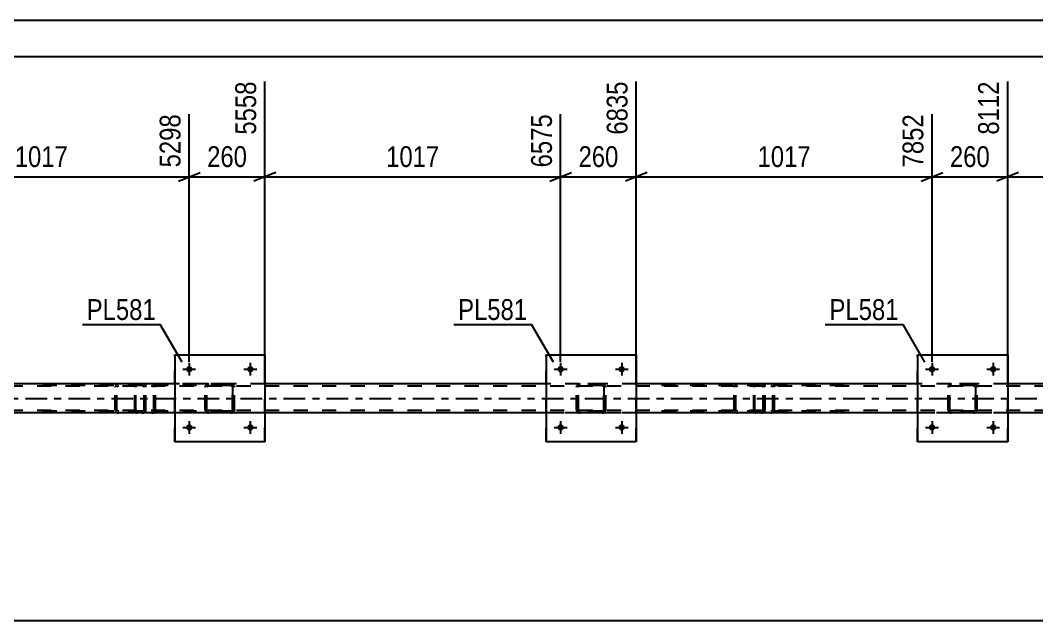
# Model space of a CAD drawing. Header units: millimetres. Extents: x 0 to 841, y 0 to 594.
# Drawn here: x 278.7 to 418.5, y 511.5 to 594 of the extents above; entities that cross this region are included whole.
import ezdxf

# ---------------------------------------------------------------- set-up
doc = ezdxf.new("R2010")
doc.units = ezdxf.units.MM
doc.linetypes.add('DXK_LINE_DOT2', pattern=[3.9198, 1.9599, -1.9599])
doc.linetypes.add('DXK_LINE_DOT3', pattern=[5.9187, 2.979, -0.9799, 0.9799, -0.9799])
doc.styles.add('Arial Narrow', font='ARIALN.TTF', dxfattribs={"height": 0.2})

# ---------------------------------------------------------------- blocks, each defined once
blk = doc.blocks.new('Unknown-275726623-1137')
at = {"color": 5, "linetype": 'Continuous'}
for p, q in [((841, 594), (0, 594)), ((836, 589), (5, 589))]:
    blk.add_line(p, q, dxfattribs=at)
blk = doc.blocks.new('Part-275726623-6105 - 6077')
at = {"color": 2, "linetype": 'Continuous'}
for p, q in [((299.94, 544.05), (261.26, 544.05)), ((351.02, 544.05), (312.34, 544.05)), ((402.1, 544.05), (363.42, 544.05)), ((453.18, 544.05), (414.5, 544.05)), ((299.94, 540.05), (261.26, 540.05)), ((351.02, 540.05), (312.34, 540.05)), ((402.1, 540.05), (363.42, 540.05)), ((453.18, 540.05), (414.5, 540.05))]:
    blk.add_line(p, q, dxfattribs=at)
at = {"color": 7, "linetype": 'DXK_LINE_DOT2'}
for p, q in [((312.34, 544.05), (299.94, 544.05)), ((363.42, 544.05), (351.02, 544.05)), ((414.5, 544.05), (402.1, 544.05)), ((737.66, 543.73), (90, 543.73)), ((737.66, 540.37), (90, 540.37)), ((737.66, 540.05), (117.05, 540.05)), ((312.34, 540.05), (299.94, 540.05)), ((363.42, 540.05), (351.02, 540.05)), ((414.5, 540.05), (402.1, 540.05))]:
    blk.add_line(p, q, dxfattribs=at)
at = {"color": 7, "linetype": 'DXK_LINE_DOT3'}
blk.add_line((90, 542.05), (737.66, 542.05), dxfattribs=at)
blk = doc.blocks.new('Part-275726623-8654 - 6077')
at = {"color": 2, "linetype": 'Continuous'}
for p, q in [((299.94, 548.05), (299.94, 536.05)), ((299.94, 548.05), (312.34, 548.05)), ((312.34, 548.05), (312.34, 536.05)), ((312.34, 536.05), (299.94, 536.05))]:
    blk.add_line(p, q, dxfattribs=at)
at = {"color": 7, "linetype": 'DXK_LINE_DOT2'}
for p, q in [((299.94, 536.05), (299.94, 548.05)), ((312.34, 536.05), (312.34, 548.05))]:
    blk.add_line(p, q, dxfattribs=at)
blk = doc.blocks.new('Part-275726623-8653 - 6077')
at = {"color": 7, "linetype": 'DXK_LINE_DOT2'}
for p, q in [((304.14, 543.57), (304.18, 543.75)), ((304.18, 543.75), (304.14, 543.57)), ((304.44, 544.01), (304.62, 544.05)), ((304.62, 544.05), (304.44, 544.01)), ((304.45, 543.74), (304.53, 543.79)), ((304.53, 543.79), (304.62, 543.81)), ((307.66, 544.05), (304.62, 544.05)), ((307.66, 543.81), (304.62, 543.81)), ((307.66, 544.05), (307.84, 544.01)), ((307.84, 544.01), (307.66, 544.05)), ((307.66, 543.81), (307.75, 543.79)), ((307.75, 543.79), (307.83, 543.74)), ((308.1, 543.75), (308.14, 543.57)), ((308.14, 543.57), (308.1, 543.75)), ((304.14, 540.53), (304.14, 543.57)), ((304.14, 540.53), (304.14, 543.57)), ((304.38, 543.57), (304.4, 543.66)), ((304.38, 540.53), (304.38, 543.57)), ((304.38, 540.53), (304.38, 543.57)), ((304.4, 543.66), (304.45, 543.74)), ((307.83, 543.74), (307.88, 543.66)), ((307.88, 543.66), (307.9, 543.57)), ((307.9, 540.53), (307.9, 543.57)), ((307.9, 543.57), (307.9, 540.53)), ((308.14, 540.53), (308.14, 543.57)), ((308.14, 540.53), (308.14, 543.57)), ((304.18, 540.34), (304.14, 540.53)), ((304.14, 540.53), (304.18, 540.34)), ((304.4, 540.44), (304.38, 540.53)), ((304.45, 540.36), (304.4, 540.44)), ((304.62, 540.05), (304.44, 540.08)), ((304.44, 540.08), (304.62, 540.05)), ((304.53, 540.31), (304.45, 540.36)), ((304.62, 540.29), (304.53, 540.31)), ((307.66, 540.29), (304.62, 540.29)), ((307.66, 540.05), (304.62, 540.05)), ((307.75, 540.31), (307.66, 540.29)), ((307.84, 540.08), (307.66, 540.05)), ((307.66, 540.05), (307.84, 540.08)), ((307.83, 540.36), (307.75, 540.31)), ((307.88, 540.44), (307.83, 540.36)), ((307.9, 540.53), (307.88, 540.44)), ((308.14, 540.53), (308.1, 540.34)), ((308.1, 540.34), (308.14, 540.53))]:
    blk.add_line(p, q, dxfattribs=at)
at = {"color": 7, "linetype": 'DXK_LINE_DOT3'}
blk.add_line((306.14, 542.05), (306.14, 542.05), dxfattribs=at)
at = {"color": 7, "linetype": 'DXK_LINE_DOT2'}
for centre, start, end in [((304.62, 543.57), 112.5, 157.5), ((304.62, 543.57), 112.5, 157.5), ((307.66, 543.57), 22.5, 67.5), ((307.66, 543.57), 22.5, 67.5), ((304.62, 540.53), 202.5, 247.5), ((304.62, 540.53), 202.5, 247.5), ((307.66, 540.53), 292.5, 337.5), ((307.66, 540.53), 292.5, 337.5)]:
    blk.add_arc(centre, 0.48, start, end, dxfattribs=at)
blk = doc.blocks.new('Part-275726623-6175 - 6077')
at = {"color": 7, "linetype": 'DXK_LINE_DOT2'}
for p, q in [((379.6, 543.75), (379.58, 543.57)), ((379.66, 543.91), (379.6, 543.75)), ((379.75, 544.01), (379.66, 543.91)), ((379.85, 544.05), (379.75, 544.01)), ((379.76, 543.74), (379.8, 543.79)), ((379.8, 543.79), (379.85, 543.81)), ((392.01, 544.05), (379.85, 544.05)), ((392.01, 543.81), (379.85, 543.81)), ((381.13, 543.81), (381.13, 544.05)), ((382.13, 544.01), (381.94, 544.05)), ((381.94, 543.81), (382.04, 543.79)), ((382.04, 543.79), (382.12, 543.74)), ((382.43, 543.65), (382.41, 543.75)), ((379.58, 540.53), (379.58, 543.57)), ((379.72, 543.57), (379.73, 543.66)), ((379.72, 540.53), (379.72, 543.57)), ((379.73, 543.66), (379.76, 543.74)), ((382.12, 543.74), (382.17, 543.66)), ((382.17, 543.66), (382.19, 543.57)), ((382.19, 540.53), (382.19, 543.57)), ((382.45, 543.57), (382.43, 543.65)), ((382.45, 540.53), (382.45, 543.57)), ((379.58, 540.53), (379.6, 540.34)), ((379.6, 540.34), (379.66, 540.19)), ((379.66, 540.19), (379.75, 540.08)), ((379.73, 540.44), (379.72, 540.53)), ((379.76, 540.36), (379.73, 540.44)), ((379.75, 540.08), (379.85, 540.05)), ((379.8, 540.31), (379.76, 540.36)), ((379.85, 540.29), (379.8, 540.31)), ((392.01, 540.29), (379.85, 540.29)), ((392.01, 540.05), (379.85, 540.05)), ((381.13, 540.05), (381.13, 540.29)), ((382.04, 540.31), (381.94, 540.29)), ((381.94, 540.05), (382.13, 540.08)), ((382.12, 540.36), (382.04, 540.31)), ((382.17, 540.44), (382.12, 540.36)), ((382.19, 540.53), (382.17, 540.44)), ((382.41, 540.34), (382.43, 540.44)), ((382.43, 540.44), (382.45, 540.53))]:
    blk.add_line(p, q, dxfattribs=at)
for centre, start, end in [((381.96, 543.55), 23.8494, 68.8059), ((381.96, 540.54), 291.1941, 336.1506)]:
    blk.add_arc(centre, 0.492, start, end, dxfattribs=at)
blk = doc.blocks.new('Part-275726623-6176 - 6077')
at = {"color": 7, "linetype": 'DXK_LINE_DOT2'}
for p, q in [((294.47, 543.75), (294.45, 543.57)), ((294.53, 543.91), (294.47, 543.75)), ((294.61, 544.01), (294.53, 543.91)), ((294.72, 544.05), (294.61, 544.01)), ((294.62, 543.74), (294.67, 543.79)), ((294.67, 543.79), (294.72, 543.81)), ((306.87, 544.05), (294.72, 544.05)), ((306.87, 543.81), (294.72, 543.81)), ((295.99, 543.81), (295.99, 544.05)), ((297, 544.01), (296.81, 544.05)), ((296.81, 543.81), (296.9, 543.79)), ((296.9, 543.79), (296.99, 543.74)), ((297.29, 543.65), (297.27, 543.75)), ((294.45, 540.53), (294.45, 543.57)), ((294.58, 543.57), (294.59, 543.66)), ((294.58, 540.53), (294.58, 543.57)), ((294.59, 543.66), (294.62, 543.74)), ((296.99, 543.74), (297.04, 543.66)), ((297.04, 543.66), (297.06, 543.57)), ((297.06, 540.53), (297.06, 543.57)), ((297.31, 543.57), (297.29, 543.65)), ((297.31, 540.53), (297.31, 543.57)), ((294.45, 540.53), (294.47, 540.34)), ((294.47, 540.34), (294.53, 540.19)), ((294.53, 540.19), (294.61, 540.08)), ((294.59, 540.44), (294.58, 540.53)), ((294.62, 540.36), (294.59, 540.44)), ((294.61, 540.08), (294.72, 540.05)), ((294.67, 540.31), (294.62, 540.36)), ((294.72, 540.29), (294.67, 540.31)), ((306.87, 540.29), (294.72, 540.29)), ((306.87, 540.05), (294.72, 540.05)), ((295.99, 540.05), (295.99, 540.29)), ((296.9, 540.31), (296.81, 540.29)), ((296.81, 540.05), (297, 540.08)), ((296.99, 540.36), (296.9, 540.31)), ((297.04, 540.44), (296.99, 540.36)), ((297.06, 540.53), (297.04, 540.44)), ((297.27, 540.34), (297.29, 540.44)), ((297.29, 540.44), (297.31, 540.53))]:
    blk.add_line(p, q, dxfattribs=at)
for centre, start, end in [((296.82, 543.55), 23.8494, 68.8059), ((296.82, 540.54), 291.1941, 336.1506)]:
    blk.add_arc(centre, 0.492, start, end, dxfattribs=at)
blk = doc.blocks.new('Part-275726623-8658 - 6077')
at = {"color": 2, "linetype": 'Continuous'}
for p, q in [((402.1, 548.05), (402.1, 536.05)), ((402.1, 548.05), (414.5, 548.05)), ((414.5, 548.05), (414.5, 536.05)), ((414.5, 536.05), (402.1, 536.05))]:
    blk.add_line(p, q, dxfattribs=at)
at = {"color": 7, "linetype": 'DXK_LINE_DOT2'}
for p, q in [((402.1, 536.05), (402.1, 548.05)), ((414.5, 536.05), (414.5, 548.05))]:
    blk.add_line(p, q, dxfattribs=at)
blk = doc.blocks.new('Part-275726623-8657 - 6077')
at = {"color": 7, "linetype": 'DXK_LINE_DOT2'}
for p, q in [((406.3, 543.57), (406.34, 543.75)), ((406.34, 543.75), (406.3, 543.57)), ((406.6, 544.01), (406.78, 544.05)), ((406.78, 544.05), (406.6, 544.01)), ((406.61, 543.74), (406.69, 543.79)), ((406.69, 543.79), (406.78, 543.81)), ((409.82, 544.05), (406.78, 544.05)), ((409.82, 543.81), (406.78, 543.81)), ((409.82, 544.05), (410, 544.01)), ((410, 544.01), (409.82, 544.05)), ((409.82, 543.81), (409.91, 543.79)), ((409.91, 543.79), (409.99, 543.74)), ((410.26, 543.75), (410.3, 543.57)), ((410.3, 543.57), (410.26, 543.75)), ((406.3, 540.53), (406.3, 543.57)), ((406.3, 540.53), (406.3, 543.57)), ((406.54, 543.57), (406.56, 543.66)), ((406.54, 540.53), (406.54, 543.57)), ((406.54, 540.53), (406.54, 543.57)), ((406.56, 543.66), (406.61, 543.74)), ((409.99, 543.74), (410.04, 543.66)), ((410.04, 543.66), (410.06, 543.57)), ((410.06, 540.53), (410.06, 543.57)), ((410.06, 543.57), (410.06, 540.53)), ((410.3, 540.53), (410.3, 543.57)), ((410.3, 540.53), (410.3, 543.57)), ((406.34, 540.34), (406.3, 540.53)), ((406.3, 540.53), (406.34, 540.34)), ((406.56, 540.44), (406.54, 540.53)), ((406.61, 540.36), (406.56, 540.44)), ((406.78, 540.05), (406.6, 540.08)), ((406.6, 540.08), (406.78, 540.05)), ((406.69, 540.31), (406.61, 540.36)), ((406.78, 540.29), (406.69, 540.31)), ((409.82, 540.29), (406.78, 540.29)), ((409.82, 540.05), (406.78, 540.05)), ((409.91, 540.31), (409.82, 540.29)), ((410, 540.08), (409.82, 540.05)), ((409.82, 540.05), (410, 540.08)), ((409.99, 540.36), (409.91, 540.31)), ((410.04, 540.44), (409.99, 540.36)), ((410.06, 540.53), (410.04, 540.44)), ((410.3, 540.53), (410.26, 540.34)), ((410.26, 540.34), (410.3, 540.53))]:
    blk.add_line(p, q, dxfattribs=at)
at = {"color": 7, "linetype": 'DXK_LINE_DOT3'}
blk.add_line((408.3, 542.05), (408.3, 542.05), dxfattribs=at)
at = {"color": 7, "linetype": 'DXK_LINE_DOT2'}
for centre, start, end in [((406.78, 543.57), 112.5, 157.5), ((406.78, 543.57), 112.5, 157.5), ((409.82, 543.57), 22.5, 67.5), ((409.82, 543.57), 22.5, 67.5), ((406.78, 540.53), 202.5, 247.5), ((406.78, 540.53), 202.5, 247.5), ((409.82, 540.53), 292.5, 337.5), ((409.82, 540.53), 292.5, 337.5)]:
    blk.add_arc(centre, 0.48, start, end, dxfattribs=at)
blk = doc.blocks.new('Part-275726623-6183 - 6077')
at = {"color": 7, "linetype": 'DXK_LINE_DOT2'}
for p, q in [((380.62, 544.05), (365.63, 544.05)), ((380.62, 543.81), (365.63, 543.81)), ((376.91, 543.75), (376.89, 543.65)), ((377.38, 544.05), (377.19, 544.01)), ((377.2, 543.74), (377.28, 543.79)), ((377.28, 543.79), (377.38, 543.81)), ((380.81, 544.01), (380.62, 544.05)), ((380.62, 543.81), (380.71, 543.79)), ((380.71, 543.79), (380.8, 543.74)), ((381.11, 543.65), (381.09, 543.75)), ((376.89, 543.65), (376.87, 543.57)), ((376.87, 540.53), (376.87, 543.57)), ((377.13, 543.57), (377.15, 543.66)), ((377.13, 540.53), (377.13, 543.57)), ((377.15, 543.66), (377.2, 543.74)), ((380.8, 543.74), (380.85, 543.66)), ((380.85, 543.66), (380.87, 543.57)), ((380.87, 540.53), (380.87, 543.57)), ((381.13, 543.57), (381.11, 543.65)), ((381.13, 540.53), (381.13, 543.57)), ((380.62, 540.29), (365.63, 540.29)), ((380.62, 540.05), (365.63, 540.05)), ((376.87, 540.53), (376.89, 540.44)), ((376.89, 540.44), (376.91, 540.34)), ((377.15, 540.44), (377.13, 540.53)), ((377.2, 540.36), (377.15, 540.44)), ((377.19, 540.08), (377.38, 540.05)), ((377.28, 540.31), (377.2, 540.36)), ((377.38, 540.29), (377.28, 540.31)), ((380.71, 540.31), (380.62, 540.29)), ((380.62, 540.05), (380.81, 540.08)), ((380.8, 540.36), (380.71, 540.31)), ((380.85, 540.44), (380.8, 540.36)), ((380.87, 540.53), (380.85, 540.44)), ((381.09, 540.34), (381.11, 540.44)), ((381.11, 540.44), (381.13, 540.53))]:
    blk.add_line(p, q, dxfattribs=at)
for centre, start, end in [((377.36, 543.55), 110.7583, 155.68), ((380.64, 543.55), 24.32, 69.2417), ((377.36, 540.55), 204.32, 249.2417), ((380.64, 540.55), 290.7583, 335.68)]:
    blk.add_arc(centre, 0.496, start, end, dxfattribs=at)
blk = doc.blocks.new('Part-275726623-6184 - 6077')
at = {"color": 7, "linetype": 'DXK_LINE_DOT2'}
for p, q in [((295.48, 544.05), (280.49, 544.05)), ((295.48, 543.81), (280.49, 543.81)), ((291.78, 543.75), (291.75, 543.65)), ((292.25, 544.05), (292.05, 544.01)), ((292.07, 543.74), (292.15, 543.79)), ((292.15, 543.79), (292.25, 543.81)), ((295.68, 544.01), (295.48, 544.05)), ((295.48, 543.81), (295.58, 543.79)), ((295.58, 543.79), (295.66, 543.74)), ((295.98, 543.65), (295.95, 543.75)), ((291.75, 543.65), (291.74, 543.57)), ((291.74, 540.53), (291.74, 543.57)), ((291.99, 543.57), (292.01, 543.66)), ((291.99, 540.53), (291.99, 543.57)), ((292.01, 543.66), (292.07, 543.74)), ((295.66, 543.74), (295.72, 543.66)), ((295.72, 543.66), (295.74, 543.57)), ((295.74, 540.53), (295.74, 543.57)), ((295.99, 543.57), (295.98, 543.65)), ((295.99, 540.53), (295.99, 543.57)), ((295.48, 540.29), (280.49, 540.29)), ((295.48, 540.05), (280.49, 540.05)), ((291.74, 540.53), (291.75, 540.44)), ((291.75, 540.44), (291.78, 540.34)), ((292.01, 540.44), (291.99, 540.53)), ((292.07, 540.36), (292.01, 540.44)), ((292.05, 540.08), (292.25, 540.05)), ((292.15, 540.31), (292.07, 540.36)), ((292.25, 540.29), (292.15, 540.31)), ((295.58, 540.31), (295.48, 540.29)), ((295.48, 540.05), (295.68, 540.08)), ((295.66, 540.36), (295.58, 540.31)), ((295.72, 540.44), (295.66, 540.36)), ((295.74, 540.53), (295.72, 540.44)), ((295.95, 540.34), (295.98, 540.44)), ((295.98, 540.44), (295.99, 540.53))]:
    blk.add_line(p, q, dxfattribs=at)
for centre, start, end in [((292.23, 543.55), 110.7583, 155.68), ((295.5, 543.55), 24.32, 69.2417), ((292.23, 540.55), 204.32, 249.2417), ((295.5, 540.55), 290.7583, 335.68)]:
    blk.add_arc(centre, 0.496, start, end, dxfattribs=at)
blk = doc.blocks.new('Part-275726623-8656 - 6077')
at = {"color": 2, "linetype": 'Continuous'}
for p, q in [((351.02, 548.05), (351.02, 536.05)), ((351.02, 548.05), (363.42, 548.05)), ((363.42, 548.05), (363.42, 536.05)), ((363.42, 536.05), (351.02, 536.05))]:
    blk.add_line(p, q, dxfattribs=at)
at = {"color": 7, "linetype": 'DXK_LINE_DOT2'}
for p, q in [((351.02, 536.05), (351.02, 548.05)), ((363.42, 536.05), (363.42, 548.05))]:
    blk.add_line(p, q, dxfattribs=at)
blk = doc.blocks.new('Part-275726623-8655 - 6077')
at = {"color": 7, "linetype": 'DXK_LINE_DOT2'}
for p, q in [((355.22, 543.57), (355.26, 543.75)), ((355.26, 543.75), (355.22, 543.57)), ((355.52, 544.01), (355.7, 544.05)), ((355.7, 544.05), (355.52, 544.01)), ((355.53, 543.74), (355.61, 543.79)), ((355.61, 543.79), (355.7, 543.81)), ((358.74, 544.05), (355.7, 544.05)), ((358.74, 543.81), (355.7, 543.81)), ((358.74, 544.05), (358.92, 544.01)), ((358.92, 544.01), (358.74, 544.05)), ((358.74, 543.81), (358.83, 543.79)), ((358.83, 543.79), (358.91, 543.74)), ((359.18, 543.75), (359.22, 543.57)), ((359.22, 543.57), (359.18, 543.75)), ((355.22, 540.53), (355.22, 543.57)), ((355.22, 540.53), (355.22, 543.57)), ((355.46, 543.57), (355.48, 543.66)), ((355.46, 540.53), (355.46, 543.57)), ((355.46, 540.53), (355.46, 543.57)), ((355.48, 543.66), (355.53, 543.74)), ((358.91, 543.74), (358.96, 543.66)), ((358.96, 543.66), (358.98, 543.57)), ((358.98, 540.53), (358.98, 543.57)), ((358.98, 543.57), (358.98, 540.53)), ((359.22, 540.53), (359.22, 543.57)), ((359.22, 540.53), (359.22, 543.57)), ((355.26, 540.34), (355.22, 540.53)), ((355.22, 540.53), (355.26, 540.34)), ((355.48, 540.44), (355.46, 540.53)), ((355.53, 540.36), (355.48, 540.44)), ((355.7, 540.05), (355.52, 540.08)), ((355.52, 540.08), (355.7, 540.05)), ((355.61, 540.31), (355.53, 540.36)), ((355.7, 540.29), (355.61, 540.31)), ((358.74, 540.29), (355.7, 540.29)), ((358.74, 540.05), (355.7, 540.05)), ((358.83, 540.31), (358.74, 540.29)), ((358.92, 540.08), (358.74, 540.05)), ((358.74, 540.05), (358.92, 540.08)), ((358.91, 540.36), (358.83, 540.31)), ((358.96, 540.44), (358.91, 540.36)), ((358.98, 540.53), (358.96, 540.44)), ((359.22, 540.53), (359.18, 540.34)), ((359.18, 540.34), (359.22, 540.53))]:
    blk.add_line(p, q, dxfattribs=at)
at = {"color": 7, "linetype": 'DXK_LINE_DOT3'}
blk.add_line((357.22, 542.05), (357.22, 542.05), dxfattribs=at)
at = {"color": 7, "linetype": 'DXK_LINE_DOT2'}
for centre, start, end in [((355.7, 543.57), 112.5, 157.5), ((355.7, 543.57), 112.5, 157.5), ((358.74, 543.57), 22.5, 67.5), ((358.74, 543.57), 22.5, 67.5), ((355.7, 540.53), 202.5, 247.5), ((355.7, 540.53), 202.5, 247.5), ((358.74, 540.53), 292.5, 337.5), ((358.74, 540.53), 292.5, 337.5)]:
    blk.add_arc(centre, 0.48, start, end, dxfattribs=at)
blk = doc.blocks.new('Bolt-275726623-8680 - 6077')
at = {"linetype": 'Continuous'}
for points in [[(302.38, 538.05, -1), (301.5, 538.05, -1)], [(310.78, 538.05, -1), (309.9, 538.05, -1)]]:
    blk.add_hatch(color=1, dxfattribs=at).paths.add_polyline_path(points)
at = {"color": 1, "linetype": 'Continuous'}
for p, q in [((301.94, 538.93), (301.94, 537.17)), ((310.34, 538.93), (310.34, 537.17)), ((301.06, 538.05), (302.82, 538.05)), ((309.46, 538.05), (311.22, 538.05))]:
    blk.add_line(p, q, dxfattribs=at)
blk = doc.blocks.new('Bolt-275726623-8681 - 6077')
at = {"linetype": 'Continuous'}
for points in [[(302.38, 546.05, -1), (301.5, 546.05, -1)], [(310.78, 546.05, -1), (309.9, 546.05, -1)]]:
    blk.add_hatch(color=1, dxfattribs=at).paths.add_polyline_path(points)
at = {"color": 1, "linetype": 'Continuous'}
for p, q in [((301.94, 546.93), (301.94, 545.17)), ((310.34, 546.93), (310.34, 545.17)), ((301.06, 546.05), (302.82, 546.05)), ((309.46, 546.05), (311.22, 546.05))]:
    blk.add_line(p, q, dxfattribs=at)
blk = doc.blocks.new('Bolt-275726623-8682 - 6077')
at = {"linetype": 'Continuous'}
for points in [[(353.46, 538.05, -1), (352.58, 538.05, -1)], [(361.86, 538.05, -1), (360.98, 538.05, -1)]]:
    blk.add_hatch(color=1, dxfattribs=at).paths.add_polyline_path(points)
at = {"color": 1, "linetype": 'Continuous'}
for p, q in [((353.02, 538.93), (353.02, 537.17)), ((361.42, 538.93), (361.42, 537.17)), ((352.14, 538.05), (353.9, 538.05)), ((360.54, 538.05), (362.3, 538.05))]:
    blk.add_line(p, q, dxfattribs=at)
blk = doc.blocks.new('Bolt-275726623-8683 - 6077')
at = {"linetype": 'Continuous'}
for points in [[(353.46, 546.05, -1), (352.58, 546.05, -1)], [(361.86, 546.05, -1), (360.98, 546.05, -1)]]:
    blk.add_hatch(color=1, dxfattribs=at).paths.add_polyline_path(points)
at = {"color": 1, "linetype": 'Continuous'}
for p, q in [((353.02, 546.93), (353.02, 545.17)), ((361.42, 546.93), (361.42, 545.17)), ((352.14, 546.05), (353.9, 546.05)), ((360.54, 546.05), (362.3, 546.05))]:
    blk.add_line(p, q, dxfattribs=at)
blk = doc.blocks.new('Bolt-275726623-8684 - 6077')
at = {"linetype": 'Continuous'}
for points in [[(404.54, 538.05, -1), (403.66, 538.05, -1)], [(412.94, 538.05, -1), (412.06, 538.05, -1)]]:
    blk.add_hatch(color=1, dxfattribs=at).paths.add_polyline_path(points)
at = {"color": 1, "linetype": 'Continuous'}
for p, q in [((404.1, 538.93), (404.1, 537.17)), ((412.5, 538.93), (412.5, 537.17)), ((403.22, 538.05), (404.98, 538.05)), ((411.62, 538.05), (413.38, 538.05))]:
    blk.add_line(p, q, dxfattribs=at)
blk = doc.blocks.new('Bolt-275726623-8685 - 6077')
at = {"linetype": 'Continuous'}
for points in [[(404.54, 546.05, -1), (403.66, 546.05, -1)], [(412.94, 546.05, -1), (412.06, 546.05, -1)]]:
    blk.add_hatch(color=1, dxfattribs=at).paths.add_polyline_path(points)
at = {"color": 1, "linetype": 'Continuous'}
for p, q in [((404.1, 546.93), (404.1, 545.17)), ((412.5, 546.93), (412.5, 545.17)), ((403.22, 546.05), (404.98, 546.05)), ((411.62, 546.05), (413.38, 546.05))]:
    blk.add_line(p, q, dxfattribs=at)
blk = doc.blocks.new('StraightDimension-275726623-20585 - 6077')
at = {"color": 7, "linetype": 'Continuous'}
for p, q in [((414.5, 545.05), (414.5, 585.61)), ((455.18, 547.05), (455.18, 581.11)), ((416, 573.09), (413, 571.89)), ((414.5, 572.49), (455.18, 572.49)), ((453.68, 571.89), (456.68, 573.09))]:
    blk.add_line(p, q, dxfattribs=at)
at = {"color": 0}
blk.add_wipeout([(439.1, 573.24), (439.1, 577.44), (430.58, 577.44), (430.58, 573.24)], dxfattribs=at)
at = {"color": 3, "style": 'Arial Narrow'}
blk.add_text('1017', height=2.863, dxfattribs=at).set_placement((431.18, 573.84))
at = {"color": 0, "linetype": 'Continuous'}
blk.add_wipeout([(454.58, 581.71), (450.38, 581.71), (450.38, 573.19), (454.58, 573.19)], dxfattribs=at)
at = {"color": 3, "linetype": 'Continuous', "style": 'Arial Narrow'}
blk.add_text('9129', height=2.863, rotation=90.0002, dxfattribs=at).set_placement((453.98, 573.79))
blk = doc.blocks.new('StraightDimension-275726623-6610 - 6077')
at = {"color": 7, "linetype": 'Continuous'}
blk.add_line((205.6, 511.5), (782.69, 511.5), dxfattribs=at)
blk = doc.blocks.new('StraightDimension-275726623-20586 - 6077')
at = {"color": 7, "linetype": 'Continuous'}
for p, q in [((414.5, 545.05), (414.5, 585.61)), ((404.1, 547.05), (404.1, 581.11)), ((402.6, 571.89), (405.6, 573.09)), ((404.1, 572.49), (414.5, 572.49)), ((416, 573.09), (413, 571.89))]:
    blk.add_line(p, q, dxfattribs=at)
at = {"color": 0}
blk.add_wipeout([(412.64, 573.24), (412.64, 577.44), (405.96, 577.44), (405.96, 573.24)], dxfattribs=at)
at = {"color": 3, "style": 'Arial Narrow'}
blk.add_text('260', height=2.863, dxfattribs=at).set_placement((406.56, 573.84))
at = {"color": 0, "linetype": 'Continuous'}
blk.add_wipeout([(413.9, 586.21), (409.7, 586.21), (409.7, 577.69), (413.9, 577.69)], dxfattribs=at)
at = {"color": 3, "linetype": 'Continuous', "style": 'Arial Narrow'}
blk.add_text('8112', height=2.863, rotation=90.0002, dxfattribs=at).set_placement((413.3, 578.29))
blk = doc.blocks.new('StraightDimension-275726623-20587 - 6077')
at = {"color": 7, "linetype": 'Continuous'}
for p, q in [((363.42, 545.05), (363.42, 585.61)), ((404.1, 547.05), (404.1, 581.11)), ((364.92, 573.09), (361.92, 571.89)), ((363.42, 572.49), (404.1, 572.49)), ((402.6, 571.89), (405.6, 573.09))]:
    blk.add_line(p, q, dxfattribs=at)
at = {"color": 0}
blk.add_wipeout([(388.02, 573.24), (388.02, 577.44), (379.5, 577.44), (379.5, 573.24)], dxfattribs=at)
at = {"color": 3, "style": 'Arial Narrow'}
blk.add_text('1017', height=2.863, dxfattribs=at).set_placement((380.1, 573.84))
at = {"color": 0, "linetype": 'Continuous'}
blk.add_wipeout([(403.5, 581.71), (399.3, 581.71), (399.3, 573.19), (403.5, 573.19)], dxfattribs=at)
at = {"color": 3, "linetype": 'Continuous', "style": 'Arial Narrow'}
blk.add_text('7852', height=2.863, rotation=90.0002, dxfattribs=at).set_placement((402.9, 573.79))
blk = doc.blocks.new('StraightDimension-275726623-20588 - 6077')
at = {"color": 7, "linetype": 'Continuous'}
for p, q in [((363.42, 545.05), (363.42, 585.61)), ((353.02, 547.05), (353.02, 581.11)), ((351.52, 571.89), (354.52, 573.09)), ((353.02, 572.49), (363.42, 572.49)), ((364.92, 573.09), (361.92, 571.89))]:
    blk.add_line(p, q, dxfattribs=at)
at = {"color": 0}
blk.add_wipeout([(361.56, 573.24), (361.56, 577.44), (354.88, 577.44), (354.88, 573.24)], dxfattribs=at)
at = {"color": 3, "style": 'Arial Narrow'}
blk.add_text('260', height=2.863, dxfattribs=at).set_placement((355.48, 573.84))
at = {"color": 0, "linetype": 'Continuous'}
blk.add_wipeout([(362.82, 586.21), (358.62, 586.21), (358.62, 577.69), (362.82, 577.69)], dxfattribs=at)
at = {"color": 3, "linetype": 'Continuous', "style": 'Arial Narrow'}
blk.add_text('6835', height=2.863, rotation=90.0002, dxfattribs=at).set_placement((362.22, 578.29))
blk = doc.blocks.new('StraightDimension-275726623-20589 - 6077')
at = {"color": 7, "linetype": 'Continuous'}
for p, q in [((312.34, 545.05), (312.34, 585.61)), ((353.02, 547.05), (353.02, 581.11)), ((313.84, 573.09), (310.84, 571.89)), ((312.34, 572.49), (353.02, 572.49)), ((351.52, 571.89), (354.52, 573.09))]:
    blk.add_line(p, q, dxfattribs=at)
at = {"color": 0}
blk.add_wipeout([(336.94, 573.24), (336.94, 577.44), (328.42, 577.44), (328.42, 573.24)], dxfattribs=at)
at = {"color": 3, "style": 'Arial Narrow'}
blk.add_text('1017', height=2.863, dxfattribs=at).set_placement((329.02, 573.84))
at = {"color": 0, "linetype": 'Continuous'}
blk.add_wipeout([(352.42, 581.71), (348.22, 581.71), (348.22, 573.19), (352.42, 573.19)], dxfattribs=at)
at = {"color": 3, "linetype": 'Continuous', "style": 'Arial Narrow'}
blk.add_text('6575', height=2.863, rotation=90.0002, dxfattribs=at).set_placement((351.82, 573.79))
blk = doc.blocks.new('StraightDimension-275726623-20590 - 6077')
at = {"color": 7, "linetype": 'Continuous'}
for p, q in [((312.34, 545.05), (312.34, 585.61)), ((301.94, 547.05), (301.94, 581.11)), ((300.44, 571.89), (303.44, 573.09)), ((301.94, 572.49), (312.34, 572.49)), ((313.84, 573.09), (310.84, 571.89))]:
    blk.add_line(p, q, dxfattribs=at)
at = {"color": 0}
blk.add_wipeout([(310.48, 573.24), (310.48, 577.44), (303.8, 577.44), (303.8, 573.24)], dxfattribs=at)
at = {"color": 3, "style": 'Arial Narrow'}
blk.add_text('260', height=2.863, dxfattribs=at).set_placement((304.4, 573.84))
at = {"color": 0, "linetype": 'Continuous'}
blk.add_wipeout([(311.74, 586.21), (307.54, 586.21), (307.54, 577.69), (311.74, 577.69)], dxfattribs=at)
at = {"color": 3, "linetype": 'Continuous', "style": 'Arial Narrow'}
blk.add_text('5558', height=2.863, rotation=90.0002, dxfattribs=at).set_placement((311.14, 578.29))
blk = doc.blocks.new('StraightDimension-275726623-20591 - 6077')
at = {"color": 7, "linetype": 'Continuous'}
for p, q in [((261.26, 545.05), (261.26, 585.61)), ((301.94, 547.05), (301.94, 581.11)), ((262.76, 573.09), (259.76, 571.89)), ((261.26, 572.49), (301.94, 572.49)), ((300.44, 571.89), (303.44, 573.09))]:
    blk.add_line(p, q, dxfattribs=at)
at = {"color": 0}
blk.add_wipeout([(285.86, 573.24), (285.86, 577.44), (277.34, 577.44), (277.34, 573.24)], dxfattribs=at)
at = {"color": 3, "style": 'Arial Narrow'}
blk.add_text('1017', height=2.863, dxfattribs=at).set_placement((277.94, 573.84))
at = {"color": 0, "linetype": 'Continuous'}
blk.add_wipeout([(301.34, 581.71), (297.14, 581.71), (297.14, 573.19), (301.34, 573.19)], dxfattribs=at)
at = {"color": 3, "linetype": 'Continuous', "style": 'Arial Narrow'}
blk.add_text('5298', height=2.863, rotation=90.0002, dxfattribs=at).set_placement((300.74, 573.79))
blk = doc.blocks.new('Mark-275726623-21298 - 6077')
at = {"color": 0}
blk.add_wipeout([(297.35, 552.82), (297.35, 555.82), (287.84, 555.82), (287.84, 552.82)], dxfattribs=at)
blk.add_wipeout([(297.35, 552.82), (297.35, 555.82), (287.84, 555.82), (287.84, 552.82)], dxfattribs=at)
at = {"color": 30, "linetype": 'Continuous'}
for p in [(287.24, 552.22), (300.95, 547.02)]:
    blk.add_line(p, (297.95, 552.22), dxfattribs=at)
at = {"color": 3, "style": 'Arial Narrow'}
blk.add_text('PL581', height=2.863, dxfattribs=at).set_placement((287.84, 552.82))
blk = doc.blocks.new('Mark-275726623-21301 - 6077')
at = {"color": 0}
blk.add_wipeout([(348.43, 552.82), (348.43, 555.82), (338.92, 555.82), (338.92, 552.82)], dxfattribs=at)
blk.add_wipeout([(348.43, 552.82), (348.43, 555.82), (338.92, 555.82), (338.92, 552.82)], dxfattribs=at)
at = {"color": 30, "linetype": 'Continuous'}
for p in [(338.32, 552.22), (352.03, 547.02)]:
    blk.add_line(p, (349.03, 552.22), dxfattribs=at)
at = {"color": 3, "style": 'Arial Narrow'}
blk.add_text('PL581', height=2.863, dxfattribs=at).set_placement((338.92, 552.82))
blk = doc.blocks.new('Mark-275726623-21304 - 6077')
at = {"color": 0}
blk.add_wipeout([(399.51, 552.82), (399.51, 555.82), (390, 555.82), (390, 552.82)], dxfattribs=at)
blk.add_wipeout([(399.51, 552.82), (399.51, 555.82), (390, 555.82), (390, 552.82)], dxfattribs=at)
at = {"color": 30, "linetype": 'Continuous'}
for p in [(389.4, 552.22), (403.11, 547.02)]:
    blk.add_line(p, (400.11, 552.22), dxfattribs=at)
at = {"color": 3, "style": 'Arial Narrow'}
blk.add_text('PL581', height=2.863, dxfattribs=at).set_placement((390, 552.82))

msp = doc.modelspace()

# ---------------------------------------------------------------- block references
for name in ['Unknown-275726623-1137', 'Part-275726623-8654 - 6077', 'Part-275726623-8656 - 6077', 'Part-275726623-8658 - 6077', 'Bolt-275726623-8681 - 6077', 'Bolt-275726623-8683 - 6077', 'Bolt-275726623-8685 - 6077', 'Part-275726623-6105 - 6077', 'Part-275726623-6184 - 6077', 'Part-275726623-6176 - 6077', 'Part-275726623-8653 - 6077', 'Part-275726623-8655 - 6077', 'Part-275726623-6183 - 6077', 'Part-275726623-6175 - 6077', 'Part-275726623-8657 - 6077', 'Bolt-275726623-8680 - 6077', 'Bolt-275726623-8682 - 6077', 'Bolt-275726623-8684 - 6077']:
    msp.add_blockref(name, (0, 0))

# ---------------------------------------------------------------- next in the draw order: block references
for name in ['StraightDimension-275726623-20585 - 6077', 'StraightDimension-275726623-6610 - 6077']:
    msp.add_blockref(name, (0, 0))

# ---------------------------------------------------------------- next in the draw order: block references
msp.add_blockref('StraightDimension-275726623-20586 - 6077', (0, 0))

# ---------------------------------------------------------------- next in the draw order: block references
msp.add_blockref('StraightDimension-275726623-20587 - 6077', (0, 0))

# ---------------------------------------------------------------- next in the draw order: block references
for name in ['StraightDimension-275726623-20588 - 6077', 'Mark-275726623-21304 - 6077']:
    msp.add_blockref(name, (0, 0))

# ---------------------------------------------------------------- next in the draw order: block references
msp.add_blockref('StraightDimension-275726623-20589 - 6077', (0, 0))

# ---------------------------------------------------------------- next in the draw order: block references
for name in ['StraightDimension-275726623-20590 - 6077', 'Mark-275726623-21301 - 6077']:
    msp.add_blockref(name, (0, 0))

# ---------------------------------------------------------------- next in the draw order: block references
msp.add_blockref('StraightDimension-275726623-20591 - 6077', (0, 0))

# ---------------------------------------------------------------- next in the draw order: block references
msp.add_blockref('Mark-275726623-21298 - 6077', (0, 0))

doc.saveas('drawing.dxf')
